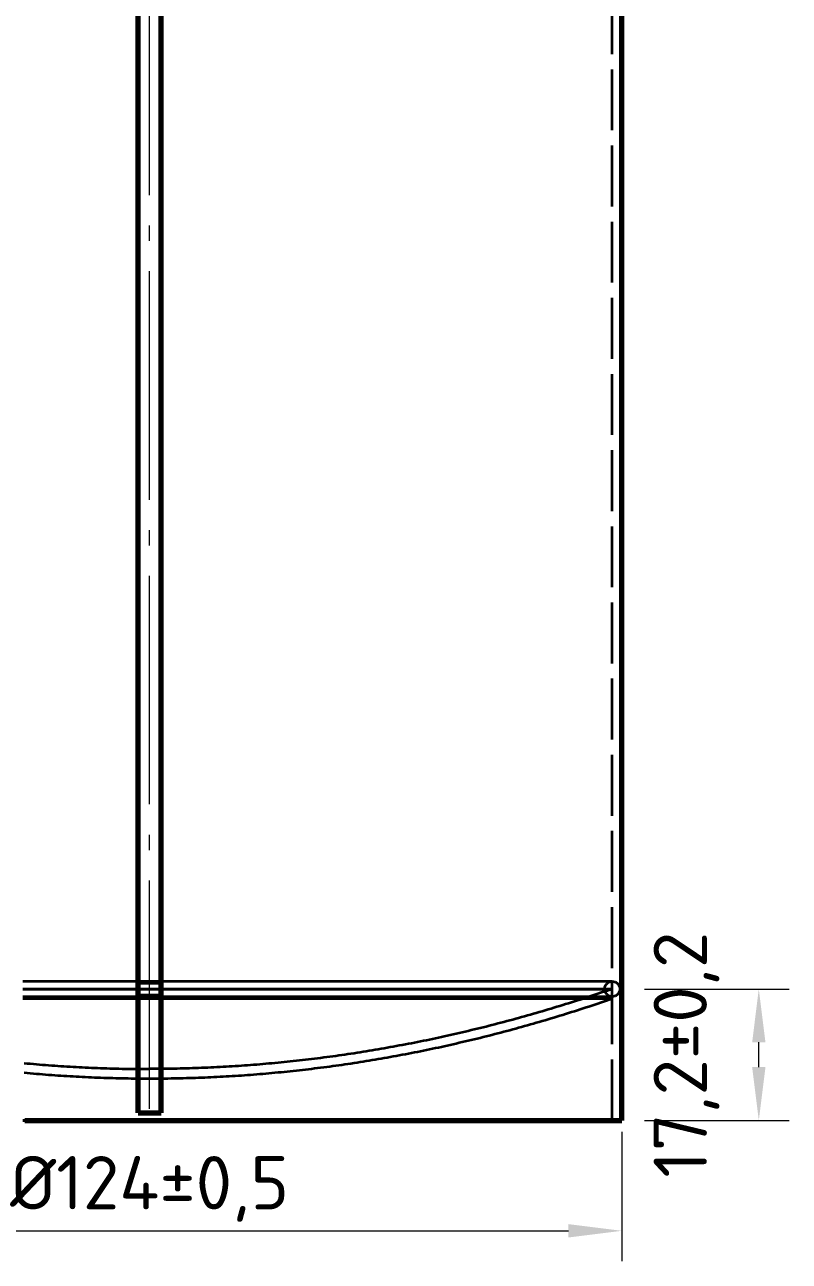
# Model space of a CAD drawing. Header units: millimetres. Extents: x 0 to 594, y 0 to 420.
# Drawn here: x 112.6 to 162.8, y 157.4 to 238.6 of the extents above; entities that cross this region are included whole.
import ezdxf

# ---------------------------------------------------------------- set-up
doc = ezdxf.new("R2010")
doc.units = ezdxf.units.MM
doc.linetypes.add('IRAM-E-TRAZOS', pattern=[5, 4, -1])
doc.linetypes.add('IRAM-F-TRAZO-PUNTO', pattern=[20, 15, -2, 1, -2])
for name, color, linetype, lineweight in [('01-VISIBLE', 7, 'CONTINUOUS', 70), ('02-OCULTA', 4, 'IRAM-E-TRAZOS', 35), ('03-EJE', 1, 'IRAM-F-TRAZO-PUNTO', 18), ('04-COTA', 3, 'CONTINUOUS', 18)]:
    doc.layers.add(name, color=color, linetype=linetype, lineweight=lineweight)
doc.styles.add('ISO3098', font='isocpeur.ttf')
doc.dimstyles.new('FLAMA-IRAM', dxfattribs={"dimtxt": 3.5, "dimasz": 3.5, "dimexe": 2, "dimexo": 1.5, "dimgap": 1, "dimtad": 1, "dimdec": 1, "dimtxsty": 'ISO3098', "dimblk": 'IRAM_FLECHA', "dimblk1": 'IRAM_FLECHA', "dimblk2": 'IRAM_FLECHA', "dimcen": 2.5, "dimclrd": 3, "dimclre": 3, "dimclrt": 3, "dimazin": 3, "dimtfac": 1, "dimtmove": 0, "dimatfit": 3, "dimlwd": 18, "dimlwe": 18})

# ---------------------------------------------------------------- blocks, each defined once
blk = doc.blocks.new('IRAM_FLECHA')
blk.add_solid([(0, 0), (-1, 0.125), (-1, -0.125)])

msp = doc.modelspace()

# ---------------------------------------------------------------- linework, layer by layer
at = {"layer": '01-VISIBLE'}
for p, q in [((151.75, 166.625), (151.75, 297.428)), ((120, 167.125), (120, 296.928)), ((121.5, 167.125), (121.5, 296.928)), ((120, 167.125), (121.5, 167.125))]:
    msp.add_line(p, q, dxfattribs=at)
msp.add_lwpolyline([(112.55, 166.625), (112.75, 166.625), (112.95, 166.625), (113.15, 166.625), (113.35, 166.625), (113.55, 166.625), (113.75, 166.625), (113.95, 166.625), (114.15, 166.625), (114.35, 166.625), (114.55, 166.625), (114.75, 166.625), (114.95, 166.625), (115.15, 166.625), (115.35, 166.625), (115.55, 166.625), (115.75, 166.625), (115.95, 166.625), (116.15, 166.625), (116.35, 166.625), (116.55, 166.625), (116.75, 166.625), (116.95, 166.625), (117.15, 166.625), (117.35, 166.625), (117.55, 166.625), (117.75, 166.625), (117.95, 166.625), (118.15, 166.625), (118.35, 166.625), (118.55, 166.625), (118.75, 166.625), (118.95, 166.625), (119.15, 166.625), (119.35, 166.625), (119.55, 166.625), (119.75, 166.625), (119.95, 166.625), (120.15, 166.625), (120.35, 166.625), (120.55, 166.625), (120.75, 166.625), (120.95, 166.625), (121.15, 166.625), (121.35, 166.625), (121.55, 166.625), (121.75, 166.625), (121.95, 166.625), (122.15, 166.625), (122.35, 166.625), (122.55, 166.625), (122.75, 166.625), (122.95, 166.625), (123.15, 166.625), (123.35, 166.625), (123.55, 166.625), (123.75, 166.625), (123.95, 166.625), (124.15, 166.625), (124.35, 166.625), (124.55, 166.625), (124.75, 166.625), (124.95, 166.625), (125.15, 166.625), (125.35, 166.625), (125.55, 166.625), (125.75, 166.625), (125.95, 166.625), (126.15, 166.625), (126.35, 166.625), (126.55, 166.625), (126.75, 166.625), (126.95, 166.625), (127.15, 166.625), (127.35, 166.625), (127.55, 166.625), (127.75, 166.625), (127.95, 166.625), (128.15, 166.625), (128.35, 166.625), (128.55, 166.625), (128.75, 166.625), (128.95, 166.625), (129.15, 166.625), (129.35, 166.625), (129.55, 166.625), (129.75, 166.625), (129.95, 166.625), (130.15, 166.625), (130.35, 166.625), (130.55, 166.625), (130.75, 166.625), (130.95, 166.625), (131.15, 166.625), (131.35, 166.625), (131.55, 166.625), (131.75, 166.625), (131.95, 166.625), (132.15, 166.625), (132.35, 166.625), (132.55, 166.625), (132.75, 166.625), (132.95, 166.625), (133.15, 166.625), (133.35, 166.625), (133.55, 166.625), (133.75, 166.625), (133.95, 166.625), (134.15, 166.625), (134.35, 166.625), (134.55, 166.625), (134.75, 166.625), (134.95, 166.625), (135.15, 166.625), (135.35, 166.625), (135.55, 166.625), (135.75, 166.625), (135.95, 166.625), (136.15, 166.625), (136.35, 166.625), (136.55, 166.625), (136.75, 166.625), (136.95, 166.625), (137.15, 166.625), (137.35, 166.625), (137.55, 166.625), (137.75, 166.625), (137.95, 166.625), (138.15, 166.625), (138.35, 166.625), (138.55, 166.625), (138.75, 166.625), (138.95, 166.625), (139.15, 166.625), (139.35, 166.625), (139.55, 166.625), (139.75, 166.625), (139.95, 166.625), (140.15, 166.625), (140.35, 166.625), (140.55, 166.625), (140.75, 166.625), (140.95, 166.625), (141.15, 166.625), (141.35, 166.625), (141.55, 166.625), (141.75, 166.625), (141.95, 166.625), (142.15, 166.625), (142.35, 166.625), (142.55, 166.625), (142.75, 166.625), (142.95, 166.625), (143.15, 166.625), (143.35, 166.625), (143.55, 166.625), (143.75, 166.625), (143.95, 166.625), (144.15, 166.625), (144.35, 166.625), (144.55, 166.625), (144.75, 166.625), (144.95, 166.625), (145.15, 166.625), (145.35, 166.625), (145.55, 166.625), (145.75, 166.625), (145.95, 166.625), (146.15, 166.625), (146.35, 166.625), (146.55, 166.625), (146.75, 166.625), (146.95, 166.625), (147.15, 166.625), (147.35, 166.625), (147.55, 166.625), (147.75, 166.625), (147.95, 166.625), (148.15, 166.625), (148.35, 166.625), (148.55, 166.625), (148.75, 166.625), (148.95, 166.625), (149.15, 166.625), (149.35, 166.625), (149.55, 166.625), (149.75, 166.625), (149.95, 166.625), (150.15, 166.625), (150.35, 166.625), (150.55, 166.625), (150.75, 166.625), (150.95, 166.625), (151.15, 166.625), (151.35, 166.625), (151.55, 166.625), (151.75, 166.625)], dxfattribs=at)
at = {"layer": '02-OCULTA'}
for p, q in [((151.125, 166.625), (151.125, 297.428)), ((120, 175.633), (120, 296.928)), ((121.5, 175.633), (121.5, 296.928)), ((120, 167.125), (120, 174.867)), ((121.5, 167.125), (121.5, 174.867)), ((151.125, 174.625), (151.125, 175.25)), ((120, 167.125), (121.5, 167.125))]:
    msp.add_line(p, q, dxfattribs=at)
for points in [[(151.125, 175.75), (150.925, 175.75), (150.724, 175.75), (150.524, 175.75), (150.323, 175.75), (150.123, 175.75), (149.922, 175.75), (149.722, 175.75), (149.521, 175.75), (149.321, 175.75), (149.12, 175.75), (148.92, 175.75), (148.719, 175.75), (148.519, 175.75), (148.318, 175.75), (148.118, 175.75), (147.917, 175.75), (147.717, 175.75), (147.516, 175.75), (147.316, 175.75), (147.115, 175.75), (146.915, 175.75), (146.714, 175.75), (146.514, 175.75), (146.313, 175.75), (146.113, 175.75), (145.912, 175.75), (145.712, 175.75), (145.511, 175.75), (145.311, 175.75), (145.11, 175.75), (144.91, 175.75), (144.709, 175.75), (144.509, 175.75), (144.308, 175.75), (144.108, 175.75), (143.907, 175.75), (143.707, 175.75), (143.506, 175.75), (143.306, 175.75), (143.105, 175.75), (142.905, 175.75), (142.704, 175.75), (142.504, 175.75), (142.303, 175.75), (142.103, 175.75), (141.902, 175.75), (141.702, 175.75), (141.501, 175.75), (141.301, 175.75), (141.1, 175.75), (140.9, 175.75), (140.699, 175.75), (140.499, 175.75), (140.298, 175.75), (140.098, 175.75), (139.897, 175.75), (139.697, 175.75), (139.496, 175.75), (139.296, 175.75), (139.095, 175.75), (138.895, 175.75), (138.694, 175.75), (138.494, 175.75), (138.293, 175.75), (138.093, 175.75), (137.892, 175.75), (137.692, 175.75), (137.491, 175.75), (137.291, 175.75), (137.09, 175.75), (136.89, 175.75), (136.689, 175.75), (136.489, 175.75), (136.288, 175.75), (136.088, 175.75), (135.887, 175.75), (135.687, 175.75), (135.486, 175.75), (135.286, 175.75), (135.085, 175.75), (134.885, 175.75), (134.684, 175.75), (134.484, 175.75), (134.283, 175.75), (134.083, 175.75), (133.882, 175.75), (133.682, 175.75), (133.481, 175.75), (133.281, 175.75), (133.08, 175.75), (132.88, 175.75), (132.679, 175.75), (132.479, 175.75), (132.278, 175.75), (132.078, 175.75), (131.877, 175.75), (131.677, 175.75), (131.476, 175.75), (131.276, 175.75), (131.075, 175.75), (130.875, 175.75), (130.675, 175.75), (130.474, 175.75), (130.274, 175.75), (130.073, 175.75), (129.873, 175.75), (129.672, 175.75), (129.472, 175.75), (129.271, 175.75), (129.071, 175.75), (128.87, 175.75), (128.67, 175.75), (128.469, 175.75), (128.269, 175.75), (128.068, 175.75), (127.868, 175.75), (127.667, 175.75), (127.467, 175.75), (127.266, 175.75), (127.066, 175.75), (126.865, 175.75), (126.665, 175.75), (126.464, 175.75), (126.264, 175.75), (126.063, 175.75), (125.863, 175.75), (125.662, 175.75), (125.462, 175.75), (125.261, 175.75), (125.061, 175.75), (124.86, 175.75), (124.66, 175.75), (124.459, 175.75), (124.259, 175.75), (124.058, 175.75), (123.858, 175.75), (123.657, 175.75), (123.457, 175.75), (123.256, 175.75), (123.056, 175.75), (122.855, 175.75), (122.655, 175.75), (122.454, 175.75), (122.254, 175.75), (122.053, 175.75), (121.853, 175.75), (121.652, 175.75), (121.452, 175.75), (121.251, 175.75), (121.051, 175.75), (120.85, 175.75), (120.65, 175.75), (120.449, 175.75), (120.249, 175.75), (120.048, 175.75), (119.848, 175.75), (119.647, 175.75), (119.447, 175.75), (119.246, 175.75), (119.046, 175.75), (118.845, 175.75), (118.645, 175.75), (118.444, 175.75), (118.244, 175.75), (118.043, 175.75), (117.843, 175.75), (117.642, 175.75), (117.442, 175.75), (117.241, 175.75), (117.041, 175.75), (116.84, 175.75), (116.64, 175.75), (116.439, 175.75), (116.239, 175.75), (116.038, 175.75), (115.838, 175.75), (115.637, 175.75), (115.437, 175.75), (115.236, 175.75), (115.036, 175.75), (114.835, 175.75), (114.635, 175.75), (114.434, 175.75), (114.234, 175.75), (114.033, 175.75), (113.833, 175.75), (113.632, 175.75), (113.432, 175.75), (113.231, 175.75), (113.031, 175.75), (112.83, 175.75), (112.63, 175.75), (112.429, 175.75)], [(151.125, 175.75), (150.925, 175.75), (150.724, 175.75), (150.524, 175.75), (150.323, 175.75), (150.123, 175.75), (149.922, 175.75), (149.722, 175.75), (149.521, 175.75), (149.321, 175.75), (149.12, 175.75), (148.92, 175.75), (148.719, 175.75), (148.519, 175.75), (148.318, 175.75), (148.118, 175.75), (147.917, 175.75), (147.717, 175.75), (147.516, 175.75), (147.316, 175.75), (147.115, 175.75), (146.915, 175.75), (146.714, 175.75), (146.514, 175.75), (146.313, 175.75), (146.113, 175.75), (145.912, 175.75), (145.712, 175.75), (145.511, 175.75), (145.311, 175.75), (145.11, 175.75), (144.91, 175.75), (144.709, 175.75), (144.509, 175.75), (144.308, 175.75), (144.108, 175.75), (143.907, 175.75), (143.707, 175.75), (143.506, 175.75), (143.306, 175.75), (143.105, 175.75), (142.905, 175.75), (142.704, 175.75), (142.504, 175.75), (142.303, 175.75), (142.103, 175.75), (141.902, 175.75), (141.702, 175.75), (141.501, 175.75), (141.301, 175.75), (141.1, 175.75), (140.9, 175.75), (140.699, 175.75), (140.499, 175.75), (140.298, 175.75), (140.098, 175.75), (139.897, 175.75), (139.697, 175.75), (139.496, 175.75), (139.296, 175.75), (139.095, 175.75), (138.895, 175.75), (138.694, 175.75), (138.494, 175.75), (138.293, 175.75), (138.093, 175.75), (137.892, 175.75), (137.692, 175.75), (137.491, 175.75), (137.291, 175.75), (137.09, 175.75), (136.89, 175.75), (136.689, 175.75), (136.489, 175.75), (136.288, 175.75), (136.088, 175.75), (135.887, 175.75), (135.687, 175.75), (135.486, 175.75), (135.286, 175.75), (135.085, 175.75), (134.885, 175.75), (134.684, 175.75), (134.484, 175.75), (134.283, 175.75), (134.083, 175.75), (133.882, 175.75), (133.682, 175.75), (133.481, 175.75), (133.281, 175.75), (133.08, 175.75), (132.88, 175.75), (132.679, 175.75), (132.479, 175.75), (132.278, 175.75), (132.078, 175.75), (131.877, 175.75), (131.677, 175.75), (131.476, 175.75), (131.276, 175.75), (131.075, 175.75), (130.875, 175.75), (130.675, 175.75), (130.474, 175.75), (130.274, 175.75), (130.073, 175.75), (129.873, 175.75), (129.672, 175.75), (129.472, 175.75), (129.271, 175.75), (129.071, 175.75), (128.87, 175.75), (128.67, 175.75), (128.469, 175.75), (128.269, 175.75), (128.068, 175.75), (127.868, 175.75), (127.667, 175.75), (127.467, 175.75), (127.266, 175.75), (127.066, 175.75), (126.865, 175.75), (126.665, 175.75), (126.464, 175.75), (126.264, 175.75), (126.063, 175.75), (125.863, 175.75), (125.662, 175.75), (125.462, 175.75), (125.261, 175.75), (125.061, 175.75), (124.86, 175.75), (124.66, 175.75), (124.459, 175.75), (124.259, 175.75), (124.058, 175.75), (123.858, 175.75), (123.657, 175.75), (123.457, 175.75), (123.256, 175.75), (123.056, 175.75), (122.855, 175.75), (122.655, 175.75), (122.454, 175.75), (122.254, 175.75), (122.053, 175.75), (121.853, 175.75), (121.652, 175.75), (121.452, 175.75), (121.251, 175.75), (121.051, 175.75), (120.85, 175.75), (120.65, 175.75), (120.449, 175.75), (120.249, 175.75), (120.048, 175.75), (119.848, 175.75), (119.647, 175.75), (119.447, 175.75), (119.246, 175.75), (119.046, 175.75), (118.845, 175.75), (118.645, 175.75), (118.444, 175.75), (118.244, 175.75), (118.043, 175.75), (117.843, 175.75), (117.642, 175.75), (117.442, 175.75), (117.241, 175.75), (117.041, 175.75), (116.84, 175.75), (116.64, 175.75), (116.439, 175.75), (116.239, 175.75), (116.038, 175.75), (115.838, 175.75), (115.637, 175.75), (115.437, 175.75), (115.236, 175.75), (115.036, 175.75), (114.835, 175.75), (114.635, 175.75), (114.434, 175.75), (114.234, 175.75), (114.033, 175.75), (113.833, 175.75), (113.632, 175.75), (113.432, 175.75), (113.231, 175.75), (113.031, 175.75), (112.83, 175.75), (112.63, 175.75), (112.429, 175.75)], [(120, 175.633), (120.214, 175.637), (120.429, 175.639), (120.643, 175.64), (120.857, 175.64), (121.071, 175.639), (121.286, 175.637), (121.5, 175.633)], [(120, 175.25), (120, 175.314), (120, 175.378), (120, 175.441), (120, 175.505), (120, 175.569), (120, 175.633)], [(121.5, 175.25), (121.5, 175.314), (121.5, 175.378), (121.5, 175.441), (121.5, 175.505), (121.5, 175.569), (121.5, 175.633)], [(151.125, 175.25), (150.925, 175.25), (150.724, 175.25), (150.524, 175.25), (150.323, 175.25), (150.123, 175.25), (149.922, 175.25), (149.722, 175.25), (149.521, 175.25), (149.321, 175.25), (149.12, 175.25), (148.92, 175.25), (148.719, 175.25), (148.519, 175.25), (148.318, 175.25), (148.118, 175.25), (147.917, 175.25), (147.717, 175.25), (147.516, 175.25), (147.316, 175.25), (147.115, 175.25), (146.915, 175.25), (146.714, 175.25), (146.514, 175.25), (146.313, 175.25), (146.113, 175.25), (145.912, 175.25), (145.712, 175.25), (145.511, 175.25), (145.311, 175.25), (145.11, 175.25), (144.91, 175.25), (144.709, 175.25), (144.509, 175.25), (144.308, 175.25), (144.108, 175.25), (143.907, 175.25), (143.707, 175.25), (143.506, 175.25), (143.306, 175.25), (143.105, 175.25), (142.905, 175.25), (142.704, 175.25), (142.504, 175.25), (142.303, 175.25), (142.103, 175.25), (141.902, 175.25), (141.702, 175.25), (141.501, 175.25), (141.301, 175.25), (141.1, 175.25), (140.9, 175.25), (140.699, 175.25), (140.499, 175.25), (140.298, 175.25), (140.098, 175.25), (139.897, 175.25), (139.697, 175.25), (139.496, 175.25), (139.296, 175.25), (139.095, 175.25), (138.895, 175.25), (138.694, 175.25), (138.494, 175.25), (138.293, 175.25), (138.093, 175.25), (137.892, 175.25), (137.692, 175.25), (137.491, 175.25), (137.291, 175.25), (137.09, 175.25), (136.89, 175.25), (136.689, 175.25), (136.489, 175.25), (136.288, 175.25), (136.088, 175.25), (135.887, 175.25), (135.687, 175.25), (135.486, 175.25), (135.286, 175.25), (135.085, 175.25), (134.885, 175.25), (134.684, 175.25), (134.484, 175.25), (134.283, 175.25), (134.083, 175.25), (133.882, 175.25), (133.682, 175.25), (133.481, 175.25), (133.281, 175.25), (133.08, 175.25), (132.88, 175.25), (132.679, 175.25), (132.479, 175.25), (132.278, 175.25), (132.078, 175.25), (131.877, 175.25), (131.677, 175.25), (131.476, 175.25), (131.276, 175.25), (131.075, 175.25), (130.875, 175.25), (130.675, 175.25), (130.474, 175.25), (130.274, 175.25), (130.073, 175.25), (129.873, 175.25), (129.672, 175.25), (129.472, 175.25), (129.271, 175.25), (129.071, 175.25), (128.87, 175.25), (128.67, 175.25), (128.469, 175.25), (128.269, 175.25), (128.068, 175.25), (127.868, 175.25), (127.667, 175.25), (127.467, 175.25), (127.266, 175.25), (127.066, 175.25), (126.865, 175.25), (126.665, 175.25), (126.464, 175.25), (126.264, 175.25), (126.063, 175.25), (125.863, 175.25), (125.662, 175.25), (125.462, 175.25), (125.261, 175.25), (125.061, 175.25), (124.86, 175.25), (124.66, 175.25), (124.459, 175.25), (124.259, 175.25), (124.058, 175.25), (123.858, 175.25), (123.657, 175.25), (123.457, 175.25), (123.256, 175.25), (123.056, 175.25), (122.855, 175.25), (122.655, 175.25), (122.454, 175.25), (122.254, 175.25), (122.053, 175.25), (121.853, 175.25), (121.652, 175.25), (121.452, 175.25), (121.251, 175.25), (121.051, 175.25), (120.85, 175.25), (120.65, 175.25), (120.449, 175.25), (120.249, 175.25), (120.048, 175.25), (119.848, 175.25), (119.647, 175.25), (119.447, 175.25), (119.246, 175.25), (119.046, 175.25), (118.845, 175.25), (118.645, 175.25), (118.444, 175.25), (118.244, 175.25), (118.043, 175.25), (117.843, 175.25), (117.642, 175.25), (117.442, 175.25), (117.241, 175.25), (117.041, 175.25), (116.84, 175.25), (116.64, 175.25), (116.439, 175.25), (116.239, 175.25), (116.038, 175.25), (115.838, 175.25), (115.637, 175.25), (115.437, 175.25), (115.236, 175.25), (115.036, 175.25), (114.835, 175.25), (114.635, 175.25), (114.434, 175.25), (114.234, 175.25), (114.033, 175.25), (113.833, 175.25), (113.632, 175.25), (113.432, 175.25), (113.231, 175.25), (113.031, 175.25), (112.83, 175.25), (112.63, 175.25), (112.429, 175.25)], [(112.429, 175.25), (112.63, 175.25), (112.83, 175.25), (113.031, 175.25), (113.231, 175.25), (113.432, 175.25), (113.632, 175.25), (113.833, 175.25), (114.033, 175.25), (114.234, 175.25), (114.434, 175.25), (114.635, 175.25), (114.835, 175.25), (115.036, 175.25), (115.236, 175.25), (115.437, 175.25), (115.637, 175.25), (115.838, 175.25), (116.038, 175.25), (116.239, 175.25), (116.439, 175.25), (116.64, 175.25), (116.84, 175.25), (117.041, 175.25), (117.241, 175.25), (117.442, 175.25), (117.642, 175.25), (117.843, 175.25), (118.043, 175.25), (118.244, 175.25), (118.444, 175.25), (118.645, 175.25), (118.845, 175.25), (119.046, 175.25), (119.246, 175.25), (119.447, 175.25), (119.647, 175.25), (119.848, 175.25), (120.048, 175.25), (120.249, 175.25), (120.449, 175.25), (120.65, 175.25), (120.85, 175.25), (121.051, 175.25), (121.251, 175.25), (121.452, 175.25), (121.652, 175.25), (121.853, 175.25), (122.053, 175.25), (122.254, 175.25), (122.454, 175.25), (122.655, 175.25), (122.855, 175.25), (123.056, 175.25), (123.256, 175.25), (123.457, 175.25), (123.657, 175.25), (123.858, 175.25), (124.058, 175.25), (124.259, 175.25), (124.459, 175.25), (124.66, 175.25), (124.86, 175.25), (125.061, 175.25), (125.261, 175.25), (125.462, 175.25), (125.662, 175.25), (125.863, 175.25), (126.063, 175.25), (126.264, 175.25), (126.464, 175.25), (126.665, 175.25), (126.865, 175.25), (127.066, 175.25), (127.266, 175.25), (127.467, 175.25), (127.667, 175.25), (127.868, 175.25), (128.068, 175.25), (128.269, 175.25), (128.469, 175.25), (128.67, 175.25), (128.87, 175.25), (129.071, 175.25), (129.271, 175.25), (129.472, 175.25), (129.672, 175.25), (129.873, 175.25), (130.073, 175.25), (130.274, 175.25), (130.474, 175.25), (130.675, 175.25), (130.875, 175.25), (131.075, 175.25), (131.276, 175.25), (131.476, 175.25), (131.677, 175.25), (131.877, 175.25), (132.078, 175.25), (132.278, 175.25), (132.479, 175.25), (132.679, 175.25), (132.88, 175.25), (133.08, 175.25), (133.281, 175.25), (133.481, 175.25), (133.682, 175.25), (133.882, 175.25), (134.083, 175.25), (134.283, 175.25), (134.484, 175.25), (134.684, 175.25), (134.885, 175.25), (135.085, 175.25), (135.286, 175.25), (135.486, 175.25), (135.687, 175.25), (135.887, 175.25), (136.088, 175.25), (136.288, 175.25), (136.489, 175.25), (136.689, 175.25), (136.89, 175.25), (137.09, 175.25), (137.291, 175.25), (137.491, 175.25), (137.692, 175.25), (137.892, 175.25), (138.093, 175.25), (138.293, 175.25), (138.494, 175.25), (138.694, 175.25), (138.895, 175.25), (139.095, 175.25), (139.296, 175.25), (139.496, 175.25), (139.697, 175.25), (139.897, 175.25), (140.098, 175.25), (140.298, 175.25), (140.499, 175.25), (140.699, 175.25), (140.9, 175.25), (141.1, 175.25), (141.301, 175.25), (141.501, 175.25), (141.702, 175.25), (141.902, 175.25), (142.103, 175.25), (142.303, 175.25), (142.504, 175.25), (142.704, 175.25), (142.905, 175.25), (143.105, 175.25), (143.306, 175.25), (143.506, 175.25), (143.707, 175.25), (143.907, 175.25), (144.108, 175.25), (144.308, 175.25), (144.509, 175.25), (144.709, 175.25), (144.91, 175.25), (145.11, 175.25), (145.311, 175.25), (145.511, 175.25), (145.712, 175.25), (145.912, 175.25), (146.113, 175.25), (146.313, 175.25), (146.514, 175.25), (146.714, 175.25), (146.915, 175.25), (147.115, 175.25), (147.316, 175.25), (147.516, 175.25), (147.717, 175.25), (147.917, 175.25), (148.118, 175.25), (148.318, 175.25), (148.519, 175.25), (148.719, 175.25), (148.92, 175.25), (149.12, 175.25), (149.321, 175.25), (149.521, 175.25), (149.722, 175.25), (149.922, 175.25), (150.123, 175.25), (150.323, 175.25), (150.524, 175.25), (150.724, 175.25), (150.925, 175.25), (151.125, 175.25)], [(112.429, 174.75), (112.63, 174.75), (112.83, 174.75), (113.031, 174.75), (113.231, 174.75), (113.432, 174.75), (113.632, 174.75), (113.833, 174.75), (114.033, 174.75), (114.234, 174.75), (114.434, 174.75), (114.635, 174.75), (114.835, 174.75), (115.036, 174.75), (115.236, 174.75), (115.437, 174.75), (115.637, 174.75), (115.838, 174.75), (116.038, 174.75), (116.239, 174.75), (116.439, 174.75), (116.64, 174.75), (116.84, 174.75), (117.041, 174.75), (117.241, 174.75), (117.442, 174.75), (117.642, 174.75), (117.843, 174.75), (118.043, 174.75), (118.244, 174.75), (118.444, 174.75), (118.645, 174.75), (118.845, 174.75), (119.046, 174.75), (119.246, 174.75), (119.447, 174.75), (119.647, 174.75), (119.848, 174.75), (120.048, 174.75), (120.249, 174.75), (120.449, 174.75), (120.65, 174.75), (120.85, 174.75), (121.051, 174.75), (121.251, 174.75), (121.452, 174.75), (121.652, 174.75), (121.853, 174.75), (122.053, 174.75), (122.254, 174.75), (122.454, 174.75), (122.655, 174.75), (122.855, 174.75), (123.056, 174.75), (123.256, 174.75), (123.457, 174.75), (123.657, 174.75), (123.858, 174.75), (124.058, 174.75), (124.259, 174.75), (124.459, 174.75), (124.66, 174.75), (124.86, 174.75), (125.061, 174.75), (125.261, 174.75), (125.462, 174.75), (125.662, 174.75), (125.863, 174.75), (126.063, 174.75), (126.264, 174.75), (126.464, 174.75), (126.665, 174.75), (126.865, 174.75), (127.066, 174.75), (127.266, 174.75), (127.467, 174.75), (127.667, 174.75), (127.868, 174.75), (128.068, 174.75), (128.269, 174.75), (128.469, 174.75), (128.67, 174.75), (128.87, 174.75), (129.071, 174.75), (129.271, 174.75), (129.472, 174.75), (129.672, 174.75), (129.873, 174.75), (130.073, 174.75), (130.274, 174.75), (130.474, 174.75), (130.675, 174.75), (130.875, 174.75), (131.075, 174.75), (131.276, 174.75), (131.476, 174.75), (131.677, 174.75), (131.877, 174.75), (132.078, 174.75), (132.278, 174.75), (132.479, 174.75), (132.679, 174.75), (132.88, 174.75), (133.08, 174.75), (133.281, 174.75), (133.481, 174.75), (133.682, 174.75), (133.882, 174.75), (134.083, 174.75), (134.283, 174.75), (134.484, 174.75), (134.684, 174.75), (134.885, 174.75), (135.085, 174.75), (135.286, 174.75), (135.486, 174.75), (135.687, 174.75), (135.887, 174.75), (136.088, 174.75), (136.288, 174.75), (136.489, 174.75), (136.689, 174.75), (136.89, 174.75), (137.09, 174.75), (137.291, 174.75), (137.491, 174.75), (137.692, 174.75), (137.892, 174.75), (138.093, 174.75), (138.293, 174.75), (138.494, 174.75), (138.694, 174.75), (138.895, 174.75), (139.095, 174.75), (139.296, 174.75), (139.496, 174.75), (139.697, 174.75), (139.897, 174.75), (140.098, 174.75), (140.298, 174.75), (140.499, 174.75), (140.699, 174.75), (140.9, 174.75), (141.1, 174.75), (141.301, 174.75), (141.501, 174.75), (141.702, 174.75), (141.902, 174.75), (142.103, 174.75), (142.303, 174.75), (142.504, 174.75), (142.704, 174.75), (142.905, 174.75), (143.105, 174.75), (143.306, 174.75), (143.506, 174.75), (143.707, 174.75), (143.907, 174.75), (144.108, 174.75), (144.308, 174.75), (144.509, 174.75), (144.709, 174.75), (144.91, 174.75), (145.11, 174.75), (145.311, 174.75), (145.511, 174.75), (145.712, 174.75), (145.912, 174.75), (146.113, 174.75), (146.313, 174.75), (146.514, 174.75), (146.714, 174.75), (146.915, 174.75), (147.115, 174.75), (147.316, 174.75), (147.516, 174.75), (147.717, 174.75), (147.917, 174.75), (148.118, 174.75), (148.318, 174.75), (148.519, 174.75), (148.719, 174.75), (148.92, 174.75), (149.12, 174.75), (149.321, 174.75), (149.521, 174.75), (149.722, 174.75), (149.922, 174.75), (150.123, 174.75), (150.323, 174.75), (150.524, 174.75), (150.724, 174.75), (150.925, 174.75), (151.125, 174.75)], [(112.429, 174.75), (112.63, 174.75), (112.83, 174.75), (113.031, 174.75), (113.231, 174.75), (113.432, 174.75), (113.632, 174.75), (113.833, 174.75), (114.033, 174.75), (114.234, 174.75), (114.434, 174.75), (114.635, 174.75), (114.835, 174.75), (115.036, 174.75), (115.236, 174.75), (115.437, 174.75), (115.637, 174.75), (115.838, 174.75), (116.038, 174.75), (116.239, 174.75), (116.439, 174.75), (116.64, 174.75), (116.84, 174.75), (117.041, 174.75), (117.241, 174.75), (117.442, 174.75), (117.642, 174.75), (117.843, 174.75), (118.043, 174.75), (118.244, 174.75), (118.444, 174.75), (118.645, 174.75), (118.845, 174.75), (119.046, 174.75), (119.246, 174.75), (119.447, 174.75), (119.647, 174.75), (119.848, 174.75), (120.048, 174.75), (120.249, 174.75), (120.449, 174.75), (120.65, 174.75), (120.85, 174.75), (121.051, 174.75), (121.251, 174.75), (121.452, 174.75), (121.652, 174.75), (121.853, 174.75), (122.053, 174.75), (122.254, 174.75), (122.454, 174.75), (122.655, 174.75), (122.855, 174.75), (123.056, 174.75), (123.256, 174.75), (123.457, 174.75), (123.657, 174.75), (123.858, 174.75), (124.058, 174.75), (124.259, 174.75), (124.459, 174.75), (124.66, 174.75), (124.86, 174.75), (125.061, 174.75), (125.261, 174.75), (125.462, 174.75), (125.662, 174.75), (125.863, 174.75), (126.063, 174.75), (126.264, 174.75), (126.464, 174.75), (126.665, 174.75), (126.865, 174.75), (127.066, 174.75), (127.266, 174.75), (127.467, 174.75), (127.667, 174.75), (127.868, 174.75), (128.068, 174.75), (128.269, 174.75), (128.469, 174.75), (128.67, 174.75), (128.87, 174.75), (129.071, 174.75), (129.271, 174.75), (129.472, 174.75), (129.672, 174.75), (129.873, 174.75), (130.073, 174.75), (130.274, 174.75), (130.474, 174.75), (130.675, 174.75), (130.875, 174.75), (131.075, 174.75), (131.276, 174.75), (131.476, 174.75), (131.677, 174.75), (131.877, 174.75), (132.078, 174.75), (132.278, 174.75), (132.479, 174.75), (132.679, 174.75), (132.88, 174.75), (133.08, 174.75), (133.281, 174.75), (133.481, 174.75), (133.682, 174.75), (133.882, 174.75), (134.083, 174.75), (134.283, 174.75), (134.484, 174.75), (134.684, 174.75), (134.885, 174.75), (135.085, 174.75), (135.286, 174.75), (135.486, 174.75), (135.687, 174.75), (135.887, 174.75), (136.088, 174.75), (136.288, 174.75), (136.489, 174.75), (136.689, 174.75), (136.89, 174.75), (137.09, 174.75), (137.291, 174.75), (137.491, 174.75), (137.692, 174.75), (137.892, 174.75), (138.093, 174.75), (138.293, 174.75), (138.494, 174.75), (138.694, 174.75), (138.895, 174.75), (139.095, 174.75), (139.296, 174.75), (139.496, 174.75), (139.697, 174.75), (139.897, 174.75), (140.098, 174.75), (140.298, 174.75), (140.499, 174.75), (140.699, 174.75), (140.9, 174.75), (141.1, 174.75), (141.301, 174.75), (141.501, 174.75), (141.702, 174.75), (141.902, 174.75), (142.103, 174.75), (142.303, 174.75), (142.504, 174.75), (142.704, 174.75), (142.905, 174.75), (143.105, 174.75), (143.306, 174.75), (143.506, 174.75), (143.707, 174.75), (143.907, 174.75), (144.108, 174.75), (144.308, 174.75), (144.509, 174.75), (144.709, 174.75), (144.91, 174.75), (145.11, 174.75), (145.311, 174.75), (145.511, 174.75), (145.712, 174.75), (145.912, 174.75), (146.113, 174.75), (146.313, 174.75), (146.514, 174.75), (146.714, 174.75), (146.915, 174.75), (147.115, 174.75), (147.316, 174.75), (147.516, 174.75), (147.717, 174.75), (147.917, 174.75), (148.118, 174.75), (148.318, 174.75), (148.519, 174.75), (148.719, 174.75), (148.92, 174.75), (149.12, 174.75), (149.321, 174.75), (149.521, 174.75), (149.722, 174.75), (149.922, 174.75), (150.123, 174.75), (150.323, 174.75), (150.524, 174.75), (150.724, 174.75), (150.925, 174.75), (151.125, 174.75)], [(151.125, 174.625), (150.925, 174.625), (150.724, 174.625), (150.524, 174.625), (150.323, 174.625), (150.123, 174.625), (149.922, 174.625), (149.722, 174.625), (149.521, 174.625), (149.321, 174.625), (149.12, 174.625), (148.92, 174.625), (148.719, 174.625), (148.519, 174.625), (148.318, 174.625), (148.118, 174.625), (147.917, 174.625), (147.717, 174.625), (147.516, 174.625), (147.316, 174.625), (147.115, 174.625), (146.915, 174.625), (146.714, 174.625), (146.514, 174.625), (146.313, 174.625), (146.113, 174.625), (145.912, 174.625), (145.712, 174.625), (145.511, 174.625), (145.311, 174.625), (145.11, 174.625), (144.91, 174.625), (144.709, 174.625), (144.509, 174.625), (144.308, 174.625), (144.108, 174.625), (143.907, 174.625), (143.707, 174.625), (143.506, 174.625), (143.306, 174.625), (143.105, 174.625), (142.905, 174.625), (142.704, 174.625), (142.504, 174.625), (142.303, 174.625), (142.103, 174.625), (141.902, 174.625), (141.702, 174.625), (141.501, 174.625), (141.301, 174.625), (141.1, 174.625), (140.9, 174.625), (140.699, 174.625), (140.499, 174.625), (140.298, 174.625), (140.098, 174.625), (139.897, 174.625), (139.697, 174.625), (139.496, 174.625), (139.296, 174.625), (139.095, 174.625), (138.895, 174.625), (138.694, 174.625), (138.494, 174.625), (138.293, 174.625), (138.093, 174.625), (137.892, 174.625), (137.692, 174.625), (137.491, 174.625), (137.291, 174.625), (137.09, 174.625), (136.89, 174.625), (136.689, 174.625), (136.489, 174.625), (136.288, 174.625), (136.088, 174.625), (135.887, 174.625), (135.687, 174.625), (135.486, 174.625), (135.286, 174.625), (135.085, 174.625), (134.885, 174.625), (134.684, 174.625), (134.484, 174.625), (134.283, 174.625), (134.083, 174.625), (133.882, 174.625), (133.682, 174.625), (133.481, 174.625), (133.281, 174.625), (133.08, 174.625), (132.88, 174.625), (132.679, 174.625), (132.479, 174.625), (132.278, 174.625), (132.078, 174.625), (131.877, 174.625), (131.677, 174.625), (131.476, 174.625), (131.276, 174.625), (131.075, 174.625), (130.875, 174.625), (130.675, 174.625), (130.474, 174.625), (130.274, 174.625), (130.073, 174.625), (129.873, 174.625), (129.672, 174.625), (129.472, 174.625), (129.271, 174.625), (129.071, 174.625), (128.87, 174.625), (128.67, 174.625), (128.469, 174.625), (128.269, 174.625), (128.068, 174.625), (127.868, 174.625), (127.667, 174.625), (127.467, 174.625), (127.266, 174.625), (127.066, 174.625), (126.865, 174.625), (126.665, 174.625), (126.464, 174.625), (126.264, 174.625), (126.063, 174.625), (125.863, 174.625), (125.662, 174.625), (125.462, 174.625), (125.261, 174.625), (125.061, 174.625), (124.86, 174.625), (124.66, 174.625), (124.459, 174.625), (124.259, 174.625), (124.058, 174.625), (123.858, 174.625), (123.657, 174.625), (123.457, 174.625), (123.256, 174.625), (123.056, 174.625), (122.855, 174.625), (122.655, 174.625), (122.454, 174.625), (122.254, 174.625), (122.053, 174.625), (121.853, 174.625), (121.652, 174.625), (121.452, 174.625), (121.251, 174.625), (121.051, 174.625), (120.85, 174.625), (120.65, 174.625), (120.449, 174.625), (120.249, 174.625), (120.048, 174.625), (119.848, 174.625), (119.647, 174.625), (119.447, 174.625), (119.246, 174.625), (119.046, 174.625), (118.845, 174.625), (118.645, 174.625), (118.444, 174.625), (118.244, 174.625), (118.043, 174.625), (117.843, 174.625), (117.642, 174.625), (117.442, 174.625), (117.241, 174.625), (117.041, 174.625), (116.84, 174.625), (116.64, 174.625), (116.439, 174.625), (116.239, 174.625), (116.038, 174.625), (115.838, 174.625), (115.637, 174.625), (115.437, 174.625), (115.236, 174.625), (115.036, 174.625), (114.835, 174.625), (114.635, 174.625), (114.434, 174.625), (114.234, 174.625), (114.033, 174.625), (113.833, 174.625), (113.632, 174.625), (113.432, 174.625), (113.231, 174.625), (113.031, 174.625), (112.83, 174.625), (112.63, 174.625), (112.429, 174.625)], [(112.429, 174.625), (112.63, 174.625), (112.83, 174.625), (113.031, 174.625), (113.231, 174.625), (113.432, 174.625), (113.632, 174.625), (113.833, 174.625), (114.033, 174.625), (114.234, 174.625), (114.434, 174.625), (114.635, 174.625), (114.835, 174.625), (115.036, 174.625), (115.236, 174.625), (115.437, 174.625), (115.637, 174.625), (115.838, 174.625), (116.038, 174.625), (116.239, 174.625), (116.439, 174.625), (116.64, 174.625), (116.84, 174.625), (117.041, 174.625), (117.241, 174.625), (117.442, 174.625), (117.642, 174.625), (117.843, 174.625), (118.043, 174.625), (118.244, 174.625), (118.444, 174.625), (118.645, 174.625), (118.845, 174.625), (119.046, 174.625), (119.246, 174.625), (119.447, 174.625), (119.647, 174.625), (119.848, 174.625), (120.048, 174.625), (120.249, 174.625), (120.449, 174.625), (120.65, 174.625), (120.85, 174.625), (121.051, 174.625), (121.251, 174.625), (121.452, 174.625), (121.652, 174.625), (121.853, 174.625), (122.053, 174.625), (122.254, 174.625), (122.454, 174.625), (122.655, 174.625), (122.855, 174.625), (123.056, 174.625), (123.256, 174.625), (123.457, 174.625), (123.657, 174.625), (123.858, 174.625), (124.058, 174.625), (124.259, 174.625), (124.459, 174.625), (124.66, 174.625), (124.86, 174.625), (125.061, 174.625), (125.261, 174.625), (125.462, 174.625), (125.662, 174.625), (125.863, 174.625), (126.063, 174.625), (126.264, 174.625), (126.464, 174.625), (126.665, 174.625), (126.865, 174.625), (127.066, 174.625), (127.266, 174.625), (127.467, 174.625), (127.667, 174.625), (127.868, 174.625), (128.068, 174.625), (128.269, 174.625), (128.469, 174.625), (128.67, 174.625), (128.87, 174.625), (129.071, 174.625), (129.271, 174.625), (129.472, 174.625), (129.672, 174.625), (129.873, 174.625), (130.073, 174.625), (130.274, 174.625), (130.474, 174.625), (130.675, 174.625), (130.875, 174.625), (131.075, 174.625), (131.276, 174.625), (131.476, 174.625), (131.677, 174.625), (131.877, 174.625), (132.078, 174.625), (132.278, 174.625), (132.479, 174.625), (132.679, 174.625), (132.88, 174.625), (133.08, 174.625), (133.281, 174.625), (133.481, 174.625), (133.682, 174.625), (133.882, 174.625), (134.083, 174.625), (134.283, 174.625), (134.484, 174.625), (134.684, 174.625), (134.885, 174.625), (135.085, 174.625), (135.286, 174.625), (135.486, 174.625), (135.687, 174.625), (135.887, 174.625), (136.088, 174.625), (136.288, 174.625), (136.489, 174.625), (136.689, 174.625), (136.89, 174.625), (137.09, 174.625), (137.291, 174.625), (137.491, 174.625), (137.692, 174.625), (137.892, 174.625), (138.093, 174.625), (138.293, 174.625), (138.494, 174.625), (138.694, 174.625), (138.895, 174.625), (139.095, 174.625), (139.296, 174.625), (139.496, 174.625), (139.697, 174.625), (139.897, 174.625), (140.098, 174.625), (140.298, 174.625), (140.499, 174.625), (140.699, 174.625), (140.9, 174.625), (141.1, 174.625), (141.301, 174.625), (141.501, 174.625), (141.702, 174.625), (141.902, 174.625), (142.103, 174.625), (142.303, 174.625), (142.504, 174.625), (142.704, 174.625), (142.905, 174.625), (143.105, 174.625), (143.306, 174.625), (143.506, 174.625), (143.707, 174.625), (143.907, 174.625), (144.108, 174.625), (144.308, 174.625), (144.509, 174.625), (144.709, 174.625), (144.91, 174.625), (145.11, 174.625), (145.311, 174.625), (145.511, 174.625), (145.712, 174.625), (145.912, 174.625), (146.113, 174.625), (146.313, 174.625), (146.514, 174.625), (146.714, 174.625), (146.915, 174.625), (147.115, 174.625), (147.316, 174.625), (147.516, 174.625), (147.717, 174.625), (147.917, 174.625), (148.118, 174.625), (148.318, 174.625), (148.519, 174.625), (148.719, 174.625), (148.92, 174.625), (149.12, 174.625), (149.321, 174.625), (149.521, 174.625), (149.722, 174.625), (149.922, 174.625), (150.123, 174.625), (150.323, 174.625), (150.524, 174.625), (150.724, 174.625), (150.925, 174.625), (151.125, 174.625)], [(120, 174.867), (120, 174.931), (120, 174.995), (120, 175.059), (120, 175.122), (120, 175.186), (120, 175.25)], [(120, 174.867), (120.214, 174.863), (120.429, 174.861), (120.643, 174.86), (120.857, 174.86), (121.071, 174.861), (121.286, 174.863), (121.5, 174.867)], [(151.125, 175.25), (150.935, 175.184), (150.745, 175.119), (150.554, 175.055), (150.364, 174.99), (150.173, 174.926), (149.982, 174.862), (149.791, 174.799), (149.6, 174.736), (149.409, 174.674), (149.218, 174.612), (149.027, 174.55), (148.835, 174.488), (148.644, 174.427), (148.452, 174.367), (148.26, 174.306), (148.068, 174.246), (147.876, 174.187), (147.684, 174.128), (147.491, 174.069), (147.299, 174.011), (147.106, 173.953), (146.914, 173.895), (146.721, 173.838), (146.528, 173.781), (146.335, 173.725), (146.142, 173.669), (145.949, 173.613), (145.755, 173.558), (145.562, 173.503), (145.368, 173.449), (145.174, 173.395), (144.981, 173.341), (144.787, 173.288), (144.593, 173.235), (144.399, 173.182), (144.204, 173.13), (144.01, 173.079), (143.815, 173.027), (143.621, 172.976), (143.426, 172.926), (143.231, 172.876), (143.037, 172.826), (142.842, 172.777), (142.647, 172.728), (142.451, 172.68), (142.256, 172.632), (142.061, 172.584), (141.865, 172.537), (141.67, 172.49), (141.474, 172.444), (141.278, 172.398), (141.082, 172.352), (140.886, 172.307), (140.69, 172.262), (140.494, 172.218), (140.298, 172.174), (140.101, 172.131), (139.905, 172.088), (139.709, 172.045), (139.512, 172.003), (139.315, 171.961), (139.118, 171.92), (138.921, 171.879), (138.725, 171.838), (138.527, 171.798), (138.33, 171.759), (138.133, 171.719), (137.936, 171.681), (137.738, 171.642), (137.541, 171.604), (137.343, 171.567), (137.146, 171.53), (136.948, 171.493), (136.75, 171.457), (136.552, 171.421), (136.354, 171.386), (136.156, 171.351), (135.958, 171.316), (135.76, 171.282), (135.562, 171.248), (135.363, 171.215), (135.165, 171.182), (134.966, 171.15), (134.768, 171.118), (134.569, 171.087), (134.371, 171.056), (134.172, 171.025), (133.973, 170.995), (133.774, 170.965), (133.575, 170.936), (133.376, 170.907), (133.177, 170.879), (132.978, 170.851), (132.779, 170.823), (132.579, 170.796), (132.38, 170.77), (132.181, 170.743), (131.981, 170.718), (131.782, 170.692), (131.582, 170.668), (131.382, 170.643), (131.183, 170.619), (130.983, 170.596), (130.783, 170.573), (130.583, 170.55), (130.384, 170.528), (130.184, 170.506), (129.984, 170.485), (129.784, 170.464), (129.584, 170.444), (129.383, 170.424), (129.183, 170.405), (128.983, 170.386), (128.783, 170.367), (128.583, 170.349), (128.382, 170.331), (128.182, 170.314), (127.981, 170.298), (127.781, 170.281), (127.581, 170.265), (127.38, 170.25), (127.179, 170.235), (126.979, 170.221), (126.778, 170.207), (126.578, 170.193), (126.377, 170.18), (126.176, 170.168), (125.976, 170.155), (125.775, 170.144), (125.574, 170.132), (125.373, 170.122), (125.172, 170.111), (124.971, 170.101), (124.771, 170.092), (124.57, 170.083), (124.369, 170.075), (124.168, 170.066), (123.967, 170.059), (123.766, 170.052), (123.565, 170.045), (123.364, 170.039), (123.163, 170.033), (122.962, 170.028), (122.761, 170.023), (122.56, 170.019), (122.359, 170.015), (122.158, 170.011), (121.957, 170.008), (121.755, 170.006), (121.554, 170.004), (121.353, 170.002), (121.152, 170.001), (120.951, 170), (120.75, 170)], [(120.75, 169.375), (120.951, 169.375), (121.152, 169.376), (121.353, 169.377), (121.554, 169.379), (121.755, 169.381), (121.957, 169.383), (122.158, 169.386), (122.359, 169.39), (122.56, 169.394), (122.761, 169.398), (122.962, 169.403), (123.163, 169.408), (123.364, 169.414), (123.565, 169.42), (123.766, 169.427), (123.967, 169.434), (124.168, 169.441), (124.369, 169.45), (124.57, 169.458), (124.771, 169.467), (124.971, 169.476), (125.172, 169.486), (125.373, 169.497), (125.574, 169.507), (125.775, 169.519), (125.976, 169.53), (126.176, 169.543), (126.377, 169.555), (126.578, 169.568), (126.778, 169.582), (126.979, 169.596), (127.179, 169.61), (127.38, 169.625), (127.581, 169.64), (127.781, 169.656), (127.981, 169.673), (128.182, 169.689), (128.382, 169.706), (128.583, 169.724), (128.783, 169.742), (128.983, 169.761), (129.183, 169.78), (129.383, 169.799), (129.584, 169.819), (129.784, 169.839), (129.984, 169.86), (130.184, 169.881), (130.384, 169.903), (130.583, 169.925), (130.783, 169.948), (130.983, 169.971), (131.183, 169.994), (131.382, 170.018), (131.582, 170.043), (131.782, 170.067), (131.981, 170.093), (132.181, 170.118), (132.38, 170.145), (132.579, 170.171), (132.779, 170.198), (132.978, 170.226), (133.177, 170.254), (133.376, 170.282), (133.575, 170.311), (133.774, 170.34), (133.973, 170.37), (134.172, 170.4), (134.371, 170.431), (134.569, 170.462), (134.768, 170.493), (134.966, 170.525), (135.165, 170.557), (135.363, 170.59), (135.562, 170.623), (135.76, 170.657), (135.958, 170.691), (136.156, 170.726), (136.354, 170.761), (136.552, 170.796), (136.75, 170.832), (136.948, 170.868), (137.146, 170.905), (137.343, 170.942), (137.541, 170.979), (137.738, 171.017), (137.936, 171.056), (138.133, 171.094), (138.33, 171.134), (138.527, 171.173), (138.725, 171.213), (138.921, 171.254), (139.118, 171.295), (139.315, 171.336), (139.512, 171.378), (139.709, 171.42), (139.905, 171.463), (140.101, 171.506), (140.298, 171.549), (140.494, 171.593), (140.69, 171.637), (140.886, 171.682), (141.082, 171.727), (141.278, 171.773), (141.474, 171.819), (141.67, 171.865), (141.865, 171.912), (142.061, 171.959), (142.256, 172.007), (142.451, 172.055), (142.647, 172.103), (142.842, 172.152), (143.037, 172.201), (143.231, 172.251), (143.426, 172.301), (143.621, 172.351), (143.815, 172.402), (144.01, 172.454), (144.204, 172.505), (144.399, 172.557), (144.593, 172.61), (144.787, 172.663), (144.981, 172.716), (145.174, 172.77), (145.368, 172.824), (145.562, 172.878), (145.755, 172.933), (145.949, 172.988), (146.142, 173.044), (146.335, 173.1), (146.528, 173.156), (146.721, 173.213), (146.914, 173.27), (147.106, 173.328), (147.299, 173.386), (147.491, 173.444), (147.684, 173.503), (147.876, 173.562), (148.068, 173.621), (148.26, 173.681), (148.452, 173.742), (148.644, 173.802), (148.835, 173.863), (149.027, 173.925), (149.218, 173.987), (149.409, 174.049), (149.6, 174.111), (149.791, 174.174), (149.982, 174.237), (150.173, 174.301), (150.364, 174.365), (150.554, 174.43), (150.745, 174.494), (150.935, 174.559), (151.125, 174.625)], [(121.5, 174.867), (121.5, 174.931), (121.5, 174.995), (121.5, 175.059), (121.5, 175.122), (121.5, 175.186), (121.5, 175.25)], [(112.517, 170.386), (112.717, 170.367), (112.917, 170.349), (113.118, 170.331), (113.318, 170.314), (113.519, 170.298), (113.719, 170.281), (113.919, 170.265), (114.12, 170.25), (114.321, 170.235), (114.521, 170.221), (114.722, 170.207), (114.922, 170.193), (115.123, 170.18), (115.324, 170.168), (115.524, 170.155), (115.725, 170.144), (115.926, 170.132), (116.127, 170.122), (116.328, 170.111), (116.529, 170.101), (116.729, 170.092), (116.93, 170.083), (117.131, 170.075), (117.332, 170.066), (117.533, 170.059), (117.734, 170.052), (117.935, 170.045), (118.136, 170.039), (118.337, 170.033), (118.538, 170.028), (118.739, 170.023), (118.94, 170.019), (119.141, 170.015), (119.342, 170.011), (119.543, 170.008), (119.745, 170.006), (119.946, 170.004), (120.147, 170.002), (120.348, 170.001), (120.549, 170), (120.75, 170)], [(112.517, 169.761), (112.717, 169.742), (112.917, 169.724), (113.118, 169.706), (113.318, 169.689), (113.519, 169.673), (113.719, 169.656), (113.919, 169.64), (114.12, 169.625), (114.321, 169.61), (114.521, 169.596), (114.722, 169.582), (114.922, 169.568), (115.123, 169.555), (115.324, 169.543), (115.524, 169.53), (115.725, 169.519), (115.926, 169.507), (116.127, 169.497), (116.328, 169.486), (116.529, 169.476), (116.729, 169.467), (116.93, 169.458), (117.131, 169.45), (117.332, 169.441), (117.533, 169.434), (117.734, 169.427), (117.935, 169.42), (118.136, 169.414), (118.337, 169.408), (118.538, 169.403), (118.739, 169.398), (118.94, 169.394), (119.141, 169.39), (119.342, 169.386), (119.543, 169.383), (119.745, 169.381), (119.946, 169.379), (120.147, 169.377), (120.348, 169.376), (120.549, 169.375), (120.75, 169.375)], [(151.125, 166.625), (150.925, 166.625), (150.724, 166.625), (150.524, 166.625), (150.323, 166.625), (150.123, 166.625), (149.922, 166.625), (149.722, 166.625), (149.521, 166.625), (149.321, 166.625), (149.12, 166.625), (148.92, 166.625), (148.719, 166.625), (148.519, 166.625), (148.318, 166.625), (148.118, 166.625), (147.917, 166.625), (147.717, 166.625), (147.516, 166.625), (147.316, 166.625), (147.115, 166.625), (146.915, 166.625), (146.714, 166.625), (146.514, 166.625), (146.313, 166.625), (146.113, 166.625), (145.912, 166.625), (145.712, 166.625), (145.511, 166.625), (145.311, 166.625), (145.11, 166.625), (144.91, 166.625), (144.709, 166.625), (144.509, 166.625), (144.308, 166.625), (144.108, 166.625), (143.907, 166.625), (143.707, 166.625), (143.506, 166.625), (143.306, 166.625), (143.105, 166.625), (142.905, 166.625), (142.704, 166.625), (142.504, 166.625), (142.303, 166.625), (142.103, 166.625), (141.902, 166.625), (141.702, 166.625), (141.501, 166.625), (141.301, 166.625), (141.1, 166.625), (140.9, 166.625), (140.699, 166.625), (140.499, 166.625), (140.298, 166.625), (140.098, 166.625), (139.897, 166.625), (139.697, 166.625), (139.496, 166.625), (139.296, 166.625), (139.095, 166.625), (138.895, 166.625), (138.694, 166.625), (138.494, 166.625), (138.293, 166.625), (138.093, 166.625), (137.892, 166.625), (137.692, 166.625), (137.491, 166.625), (137.291, 166.625), (137.09, 166.625), (136.89, 166.625), (136.689, 166.625), (136.489, 166.625), (136.288, 166.625), (136.088, 166.625), (135.887, 166.625), (135.687, 166.625), (135.486, 166.625), (135.286, 166.625), (135.085, 166.625), (134.885, 166.625), (134.684, 166.625), (134.484, 166.625), (134.283, 166.625), (134.083, 166.625), (133.882, 166.625), (133.682, 166.625), (133.481, 166.625), (133.281, 166.625), (133.08, 166.625), (132.88, 166.625), (132.679, 166.625), (132.479, 166.625), (132.278, 166.625), (132.078, 166.625), (131.877, 166.625), (131.677, 166.625), (131.476, 166.625), (131.276, 166.625), (131.075, 166.625), (130.875, 166.625), (130.675, 166.625), (130.474, 166.625), (130.274, 166.625), (130.073, 166.625), (129.873, 166.625), (129.672, 166.625), (129.472, 166.625), (129.271, 166.625), (129.071, 166.625), (128.87, 166.625), (128.67, 166.625), (128.469, 166.625), (128.269, 166.625), (128.068, 166.625), (127.868, 166.625), (127.667, 166.625), (127.467, 166.625), (127.266, 166.625), (127.066, 166.625), (126.865, 166.625), (126.665, 166.625), (126.464, 166.625), (126.264, 166.625), (126.063, 166.625), (125.863, 166.625), (125.662, 166.625), (125.462, 166.625), (125.261, 166.625), (125.061, 166.625), (124.86, 166.625), (124.66, 166.625), (124.459, 166.625), (124.259, 166.625), (124.058, 166.625), (123.858, 166.625), (123.657, 166.625), (123.457, 166.625), (123.256, 166.625), (123.056, 166.625), (122.855, 166.625), (122.655, 166.625), (122.454, 166.625), (122.254, 166.625), (122.053, 166.625), (121.853, 166.625), (121.652, 166.625), (121.452, 166.625), (121.251, 166.625), (121.051, 166.625), (120.85, 166.625), (120.65, 166.625), (120.449, 166.625), (120.249, 166.625), (120.048, 166.625), (119.848, 166.625), (119.647, 166.625), (119.447, 166.625), (119.246, 166.625), (119.046, 166.625), (118.845, 166.625), (118.645, 166.625), (118.444, 166.625), (118.244, 166.625), (118.043, 166.625), (117.843, 166.625), (117.642, 166.625), (117.442, 166.625), (117.241, 166.625), (117.041, 166.625), (116.84, 166.625), (116.64, 166.625), (116.439, 166.625), (116.239, 166.625), (116.038, 166.625), (115.838, 166.625), (115.637, 166.625), (115.437, 166.625), (115.236, 166.625), (115.036, 166.625), (114.835, 166.625), (114.635, 166.625), (114.434, 166.625), (114.234, 166.625), (114.033, 166.625), (113.833, 166.625), (113.632, 166.625), (113.432, 166.625), (113.231, 166.625), (113.031, 166.625), (112.83, 166.625), (112.63, 166.625), (112.429, 166.625)], [(112.429, 166.625), (112.63, 166.625), (112.83, 166.625), (113.031, 166.625), (113.231, 166.625), (113.432, 166.625), (113.632, 166.625), (113.833, 166.625), (114.033, 166.625), (114.234, 166.625), (114.434, 166.625), (114.635, 166.625), (114.835, 166.625), (115.036, 166.625), (115.236, 166.625), (115.437, 166.625), (115.637, 166.625), (115.838, 166.625), (116.038, 166.625), (116.239, 166.625), (116.439, 166.625), (116.64, 166.625), (116.84, 166.625), (117.041, 166.625), (117.241, 166.625), (117.442, 166.625), (117.642, 166.625), (117.843, 166.625), (118.043, 166.625), (118.244, 166.625), (118.444, 166.625), (118.645, 166.625), (118.845, 166.625), (119.046, 166.625), (119.246, 166.625), (119.447, 166.625), (119.647, 166.625), (119.848, 166.625), (120.048, 166.625), (120.249, 166.625), (120.449, 166.625), (120.65, 166.625), (120.85, 166.625), (121.051, 166.625), (121.251, 166.625), (121.452, 166.625), (121.652, 166.625), (121.853, 166.625), (122.053, 166.625), (122.254, 166.625), (122.454, 166.625), (122.655, 166.625), (122.855, 166.625), (123.056, 166.625), (123.256, 166.625), (123.457, 166.625), (123.657, 166.625), (123.858, 166.625), (124.058, 166.625), (124.259, 166.625), (124.459, 166.625), (124.66, 166.625), (124.86, 166.625), (125.061, 166.625), (125.261, 166.625), (125.462, 166.625), (125.662, 166.625), (125.863, 166.625), (126.063, 166.625), (126.264, 166.625), (126.464, 166.625), (126.665, 166.625), (126.865, 166.625), (127.066, 166.625), (127.266, 166.625), (127.467, 166.625), (127.667, 166.625), (127.868, 166.625), (128.068, 166.625), (128.269, 166.625), (128.469, 166.625), (128.67, 166.625), (128.87, 166.625), (129.071, 166.625), (129.271, 166.625), (129.472, 166.625), (129.672, 166.625), (129.873, 166.625), (130.073, 166.625), (130.274, 166.625), (130.474, 166.625), (130.675, 166.625), (130.875, 166.625), (131.075, 166.625), (131.276, 166.625), (131.476, 166.625), (131.677, 166.625), (131.877, 166.625), (132.078, 166.625), (132.278, 166.625), (132.479, 166.625), (132.679, 166.625), (132.88, 166.625), (133.08, 166.625), (133.281, 166.625), (133.481, 166.625), (133.682, 166.625), (133.882, 166.625), (134.083, 166.625), (134.283, 166.625), (134.484, 166.625), (134.684, 166.625), (134.885, 166.625), (135.085, 166.625), (135.286, 166.625), (135.486, 166.625), (135.687, 166.625), (135.887, 166.625), (136.088, 166.625), (136.288, 166.625), (136.489, 166.625), (136.689, 166.625), (136.89, 166.625), (137.09, 166.625), (137.291, 166.625), (137.491, 166.625), (137.692, 166.625), (137.892, 166.625), (138.093, 166.625), (138.293, 166.625), (138.494, 166.625), (138.694, 166.625), (138.895, 166.625), (139.095, 166.625), (139.296, 166.625), (139.496, 166.625), (139.697, 166.625), (139.897, 166.625), (140.098, 166.625), (140.298, 166.625), (140.499, 166.625), (140.699, 166.625), (140.9, 166.625), (141.1, 166.625), (141.301, 166.625), (141.501, 166.625), (141.702, 166.625), (141.902, 166.625), (142.103, 166.625), (142.303, 166.625), (142.504, 166.625), (142.704, 166.625), (142.905, 166.625), (143.105, 166.625), (143.306, 166.625), (143.506, 166.625), (143.707, 166.625), (143.907, 166.625), (144.108, 166.625), (144.308, 166.625), (144.509, 166.625), (144.709, 166.625), (144.91, 166.625), (145.11, 166.625), (145.311, 166.625), (145.511, 166.625), (145.712, 166.625), (145.912, 166.625), (146.113, 166.625), (146.313, 166.625), (146.514, 166.625), (146.714, 166.625), (146.915, 166.625), (147.115, 166.625), (147.316, 166.625), (147.516, 166.625), (147.717, 166.625), (147.917, 166.625), (148.118, 166.625), (148.318, 166.625), (148.519, 166.625), (148.719, 166.625), (148.92, 166.625), (149.12, 166.625), (149.321, 166.625), (149.521, 166.625), (149.722, 166.625), (149.922, 166.625), (150.123, 166.625), (150.323, 166.625), (150.524, 166.625), (150.724, 166.625), (150.925, 166.625), (151.125, 166.625)], [(151.75, 166.625), (151.55, 166.625), (151.35, 166.625), (151.15, 166.625), (150.95, 166.625), (150.75, 166.625), (150.55, 166.625), (150.35, 166.625), (150.15, 166.625), (149.95, 166.625), (149.75, 166.625), (149.55, 166.625), (149.35, 166.625), (149.15, 166.625), (148.95, 166.625), (148.75, 166.625), (148.55, 166.625), (148.35, 166.625), (148.15, 166.625), (147.95, 166.625), (147.75, 166.625), (147.55, 166.625), (147.35, 166.625), (147.15, 166.625), (146.95, 166.625), (146.75, 166.625), (146.55, 166.625), (146.35, 166.625), (146.15, 166.625), (145.95, 166.625), (145.75, 166.625), (145.55, 166.625), (145.35, 166.625), (145.15, 166.625), (144.95, 166.625), (144.75, 166.625), (144.55, 166.625), (144.35, 166.625), (144.15, 166.625), (143.95, 166.625), (143.75, 166.625), (143.55, 166.625), (143.35, 166.625), (143.15, 166.625), (142.95, 166.625), (142.75, 166.625), (142.55, 166.625), (142.35, 166.625), (142.15, 166.625), (141.95, 166.625), (141.75, 166.625), (141.55, 166.625), (141.35, 166.625), (141.15, 166.625), (140.95, 166.625), (140.75, 166.625), (140.55, 166.625), (140.35, 166.625), (140.15, 166.625), (139.95, 166.625), (139.75, 166.625), (139.55, 166.625), (139.35, 166.625), (139.15, 166.625), (138.95, 166.625), (138.75, 166.625), (138.55, 166.625), (138.35, 166.625), (138.15, 166.625), (137.95, 166.625), (137.75, 166.625), (137.55, 166.625), (137.35, 166.625), (137.15, 166.625), (136.95, 166.625), (136.75, 166.625), (136.55, 166.625), (136.35, 166.625), (136.15, 166.625), (135.95, 166.625), (135.75, 166.625), (135.55, 166.625), (135.35, 166.625), (135.15, 166.625), (134.95, 166.625), (134.75, 166.625), (134.55, 166.625), (134.35, 166.625), (134.15, 166.625), (133.95, 166.625), (133.75, 166.625), (133.55, 166.625), (133.35, 166.625), (133.15, 166.625), (132.95, 166.625), (132.75, 166.625), (132.55, 166.625), (132.35, 166.625), (132.15, 166.625), (131.95, 166.625), (131.75, 166.625), (131.55, 166.625), (131.35, 166.625), (131.15, 166.625), (130.95, 166.625), (130.75, 166.625), (130.55, 166.625), (130.35, 166.625), (130.15, 166.625), (129.95, 166.625), (129.75, 166.625), (129.55, 166.625), (129.35, 166.625), (129.15, 166.625), (128.95, 166.625), (128.75, 166.625), (128.55, 166.625), (128.35, 166.625), (128.15, 166.625), (127.95, 166.625), (127.75, 166.625), (127.55, 166.625), (127.35, 166.625), (127.15, 166.625), (126.95, 166.625), (126.75, 166.625), (126.55, 166.625), (126.35, 166.625), (126.15, 166.625), (125.95, 166.625), (125.75, 166.625), (125.55, 166.625), (125.35, 166.625), (125.15, 166.625), (124.95, 166.625), (124.75, 166.625), (124.55, 166.625), (124.35, 166.625), (124.15, 166.625), (123.95, 166.625), (123.75, 166.625), (123.55, 166.625), (123.35, 166.625), (123.15, 166.625), (122.95, 166.625), (122.75, 166.625), (122.55, 166.625), (122.35, 166.625), (122.15, 166.625), (121.95, 166.625), (121.75, 166.625), (121.55, 166.625), (121.35, 166.625), (121.15, 166.625), (120.95, 166.625), (120.75, 166.625), (120.55, 166.625), (120.35, 166.625), (120.15, 166.625), (119.95, 166.625), (119.75, 166.625), (119.55, 166.625), (119.35, 166.625), (119.15, 166.625), (118.95, 166.625), (118.75, 166.625), (118.55, 166.625), (118.35, 166.625), (118.15, 166.625), (117.95, 166.625), (117.75, 166.625), (117.55, 166.625), (117.35, 166.625), (117.15, 166.625), (116.95, 166.625), (116.75, 166.625), (116.55, 166.625), (116.35, 166.625), (116.15, 166.625), (115.95, 166.625), (115.75, 166.625), (115.55, 166.625), (115.35, 166.625), (115.15, 166.625), (114.95, 166.625), (114.75, 166.625), (114.55, 166.625), (114.35, 166.625), (114.15, 166.625), (113.95, 166.625), (113.75, 166.625), (113.55, 166.625), (113.35, 166.625), (113.15, 166.625), (112.95, 166.625), (112.75, 166.625), (112.55, 166.625)]]:
    msp.add_lwpolyline(points, dxfattribs=at)
msp.add_circle((151.125, 175.25), 0.5, dxfattribs=at)
at = {"layer": '03-EJE'}
msp.add_line((120.75, 167.375), (120.75, 325.375), dxfattribs=at)

# ---------------------------------------------------------------- dimensions: what is measured, and where the dimension line sits
at = {"layer": '04-COTA'}
msp.add_linear_dim(base=(160.75, 166.625), p1=(151.75, 166.625), p2=(151.75, 175.25), angle=90, text='<>±0,2', dimstyle='FLAMA-IRAM', override={"dimlfac": 2}, dxfattribs=at).render()
msp.add_linear_dim(base=(89.75, 159.375), p1=(89.75, 167.375), p2=(151.75, 167.375), text='%%c<>±0,5', dimstyle='FLAMA-IRAM', override={"dimlfac": 2}, dxfattribs=at).render()

doc.saveas('drawing.dxf')
